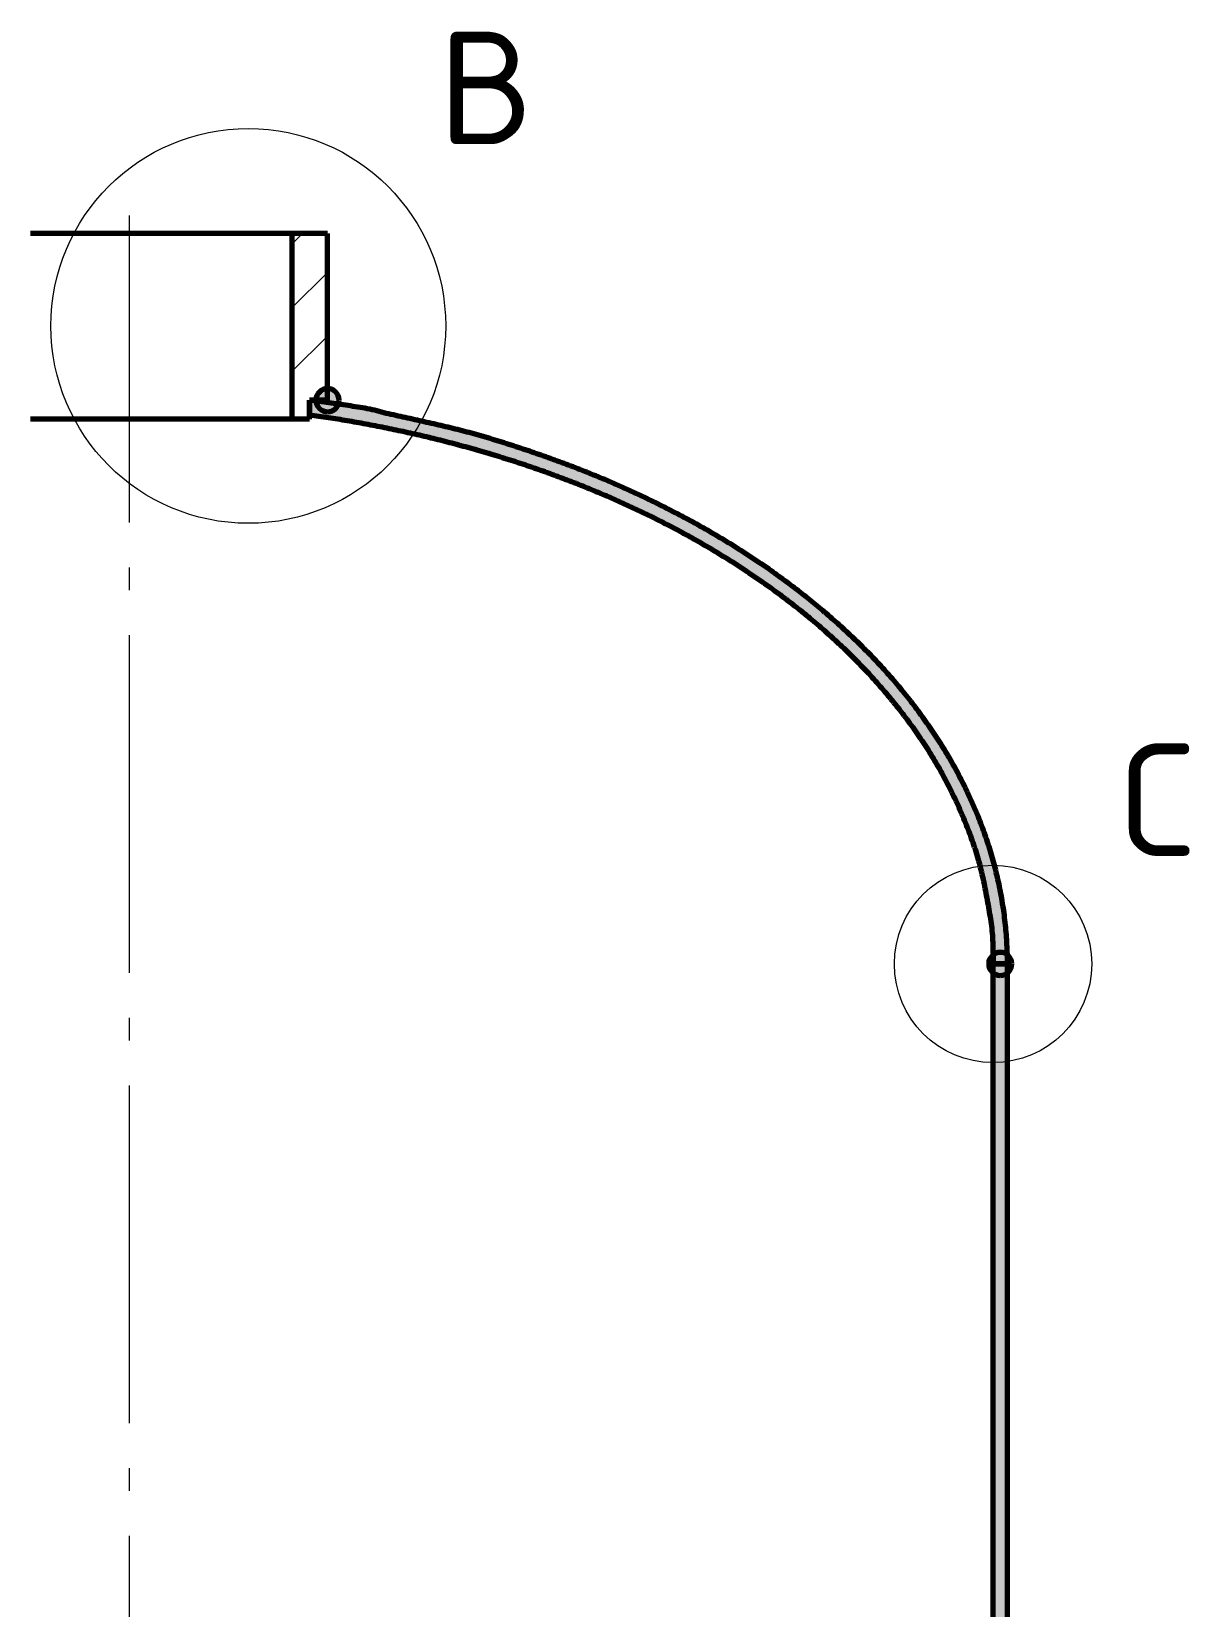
# Model space of a CAD drawing. Header units: millimetres. Extents: x 0 to 594, y 0 to 420.
# Drawn here: x 237.2 to 288.6, y 290 to 360 of the extents above; entities that cross this region are included whole.
import ezdxf
from ezdxf.enums import TextEntityAlignment as Align

# ---------------------------------------------------------------- set-up
doc = ezdxf.new("R2010")
doc.units = ezdxf.units.MM
doc.linetypes.add('IRAM-F-TRAZO-PUNTO', pattern=[20, 15, -2, 1, -2])
for name, color, linetype, lineweight in [('01-VISIBLE', 7, 'CONTINUOUS', 70), ('03-EJE', 1, 'IRAM-F-TRAZO-PUNTO', 18), ('05-RAYADO', 8, 'CONTINUOUS', 18), ('06-TEXTO', 7, 'CONTINUOUS', 25), ('08-FINA', 5, 'CONTINUOUS', 18)]:
    doc.layers.add(name, color=color, linetype=linetype, lineweight=lineweight)
doc.styles.add('ISO3098', font='isocpeur.ttf')

msp = doc.modelspace()

# ---------------------------------------------------------------- hatches: boundary and pattern name
at = {"layer": '05-RAYADO'}
h = msp.add_hatch(dxfattribs=at)
h.set_pattern_fill('ANSI31', scale=0.62992)
h.paths.add_polyline_path([(250.3, 343.618), (249.502, 343.618), (249.502, 342.774), (248.72, 342.774), (248.72, 351.018), (250.3, 351.018)])
h = msp.add_hatch(color=7, dxfattribs=at)
h.dxf.hatch_style = 1
h.paths.add_polyline_path([(249.5, 343.618), (249.607, 343.603), (249.714, 343.589), (249.821, 343.574), (249.928, 343.559), (250.036, 343.544), (250.143, 343.529), (250.25, 343.514), (250.357, 343.499), (250.464, 343.484), (250.571, 343.469), (250.678, 343.454), (250.785, 343.439), (250.892, 343.423), (250.999, 343.408), (251.106, 343.392), (251.213, 343.377), (251.32, 343.361), (251.427, 343.345), (251.534, 343.329), (251.641, 343.312), (251.747, 343.295), (251.854, 343.278), (251.961, 343.26), (252.067, 343.241), (252.173, 343.221), (252.279, 343.198), (252.384, 343.173), (252.488, 343.144), (252.592, 343.115), (252.697, 343.087), (252.802, 343.06), (252.907, 343.035), (253.012, 343.01), (253.118, 342.986), (253.223, 342.963), (253.329, 342.939), (253.434, 342.915), (253.54, 342.892), (253.645, 342.869), (253.751, 342.846), (253.856, 342.822), (253.962, 342.799), (254.068, 342.776), (254.173, 342.753), (254.279, 342.729), (254.384, 342.706), (254.49, 342.682), (254.595, 342.659), (254.701, 342.635), (254.806, 342.611), (254.912, 342.588), (255.017, 342.564), (255.123, 342.539), (255.228, 342.515), (255.333, 342.491), (255.439, 342.466), (255.544, 342.441), (255.649, 342.416), (255.754, 342.391), (255.859, 342.365), (255.964, 342.339), (256.069, 342.313), (256.174, 342.286), (256.279, 342.26), (256.383, 342.232), (256.488, 342.205), (256.592, 342.177), (256.697, 342.149), (256.801, 342.12), (256.905, 342.092), (257.009, 342.062), (257.113, 342.033), (257.217, 342.003), (257.321, 341.973), (257.425, 341.942), (257.528, 341.912), (257.632, 341.88), (257.735, 341.849), (257.839, 341.817), (257.942, 341.785), (258.045, 341.753), (258.148, 341.72), (258.251, 341.687), (258.354, 341.654), (258.457, 341.621), (258.56, 341.588), (258.663, 341.554), (258.765, 341.52), (258.868, 341.486), (258.97, 341.451), (259.073, 341.417), (259.175, 341.382), (259.278, 341.348), (259.38, 341.313), (259.482, 341.278), (259.584, 341.242), (259.687, 341.207), (259.789, 341.171), (259.891, 341.136), (259.993, 341.1), (260.095, 341.063), (260.196, 341.027), (260.298, 340.991), (260.4, 340.954), (260.501, 340.917), (260.603, 340.88), (260.704, 340.843), (260.806, 340.805), (260.907, 340.767), (261.008, 340.729), (261.11, 340.691), (261.211, 340.653), (261.312, 340.614), (261.413, 340.575), (261.513, 340.536), (261.614, 340.497), (261.715, 340.457), (261.815, 340.417), (261.916, 340.377), (262.016, 340.337), (262.116, 340.296), (262.216, 340.256), (262.316, 340.214), (262.416, 340.173), (262.516, 340.131), (262.616, 340.09), (262.715, 340.047), (262.815, 340.005), (262.914, 339.962), (263.013, 339.919), (263.112, 339.876), (263.211, 339.833), (263.31, 339.789), (263.409, 339.745), (263.508, 339.701), (263.606, 339.657), (263.705, 339.612), (263.803, 339.567), (263.901, 339.522), (263.999, 339.477), (264.097, 339.431), (264.195, 339.385), (264.293, 339.339), (264.391, 339.292), (264.488, 339.246), (264.586, 339.199), (264.683, 339.152), (264.78, 339.104), (264.877, 339.057), (264.974, 339.009), (265.071, 338.961), (265.168, 338.913), (265.265, 338.864), (265.361, 338.815), (265.457, 338.766), (265.554, 338.717), (265.65, 338.667), (265.746, 338.618), (265.841, 338.568), (265.937, 338.517), (266.033, 338.467), (266.128, 338.416), (266.224, 338.365), (266.319, 338.314), (266.414, 338.262), (266.509, 338.21), (266.603, 338.158), (266.698, 338.106), (266.792, 338.053), (266.887, 338), (266.981, 337.947), (267.075, 337.894), (267.169, 337.84), (267.263, 337.786), (267.356, 337.732), (267.45, 337.678), (267.543, 337.623), (267.636, 337.568), (267.729, 337.513), (267.822, 337.457), (267.914, 337.402), (268.007, 337.346), (268.099, 337.289), (268.191, 337.233), (268.283, 337.176), (268.375, 337.119), (268.467, 337.062), (268.558, 337.004), (268.65, 336.946), (268.741, 336.888), (268.832, 336.829), (268.922, 336.771), (269.013, 336.712), (269.104, 336.653), (269.194, 336.593), (269.284, 336.533), (269.374, 336.473), (269.463, 336.413), (269.553, 336.352), (269.642, 336.291), (269.732, 336.23), (269.82, 336.169), (269.909, 336.107), (269.998, 336.045), (270.086, 335.983), (270.174, 335.92), (270.262, 335.857), (270.35, 335.794), (270.438, 335.731), (270.525, 335.667), (270.612, 335.603), (270.699, 335.539), (270.786, 335.475), (270.873, 335.41), (270.959, 335.345), (271.045, 335.279), (271.131, 335.214), (271.217, 335.148), (271.302, 335.082), (271.388, 335.015), (271.473, 334.948), (271.557, 334.881), (271.642, 334.814), (271.726, 334.746), (271.811, 334.678), (271.894, 334.61), (271.978, 334.542), (272.062, 334.473), (272.145, 334.404), (272.228, 334.335), (272.31, 334.265), (272.393, 334.195), (272.475, 334.125), (272.557, 334.054), (272.639, 333.983), (272.72, 333.912), (272.801, 333.841), (272.882, 333.769), (272.963, 333.697), (273.043, 333.625), (273.124, 333.552), (273.203, 333.48), (273.283, 333.406), (273.362, 333.333), (273.441, 333.259), (273.52, 333.185), (273.599, 333.111), (273.677, 333.036), (273.755, 332.961), (273.833, 332.886), (273.91, 332.811), (273.987, 332.735), (274.064, 332.659), (274.14, 332.582), (274.216, 332.505), (274.292, 332.428), (274.368, 332.351), (274.443, 332.274), (274.518, 332.196), (274.593, 332.117), (274.667, 332.039), (274.741, 331.96), (274.815, 331.881), (274.888, 331.802), (274.961, 331.722), (275.034, 331.642), (275.106, 331.562), (275.178, 331.481), (275.25, 331.4), (275.322, 331.319), (275.393, 331.237), (275.463, 331.156), (275.534, 331.073), (275.604, 330.991), (275.673, 330.908), (275.743, 330.825), (275.812, 330.742), (275.88, 330.658), (275.948, 330.575), (276.016, 330.49), (276.084, 330.406), (276.151, 330.321), (276.217, 330.236), (276.284, 330.151), (276.35, 330.065), (276.415, 329.979), (276.48, 329.893), (276.545, 329.806), (276.609, 329.719), (276.673, 329.632), (276.737, 329.545), (276.8, 329.457), (276.863, 329.369), (276.925, 329.28), (276.987, 329.192), (277.049, 329.103), (277.11, 329.014), (277.17, 328.924), (277.231, 328.834), (277.29, 328.744), (277.35, 328.654), (277.409, 328.563), (277.467, 328.472), (277.525, 328.381), (277.583, 328.289), (277.64, 328.198), (277.696, 328.106), (277.752, 328.013), (277.808, 327.921), (277.863, 327.828), (277.918, 327.734), (277.973, 327.641), (278.026, 327.547), (278.08, 327.453), (278.133, 327.359), (278.185, 327.264), (278.237, 327.169), (278.288, 327.074), (278.339, 326.979), (278.389, 326.883), (278.439, 326.787), (278.489, 326.691), (278.537, 326.594), (278.586, 326.498), (278.633, 326.401), (278.681, 326.303), (278.727, 326.206), (278.774, 326.108), (278.819, 326.01), (278.864, 325.912), (278.909, 325.813), (278.953, 325.715), (278.997, 325.616), (279.04, 325.517), (279.082, 325.417), (279.124, 325.317), (279.165, 325.217), (279.206, 325.117), (279.246, 325.017), (279.285, 324.916), (279.324, 324.815), (279.363, 324.714), (279.401, 324.613), (279.438, 324.511), (279.474, 324.41), (279.51, 324.308), (279.546, 324.206), (279.581, 324.103), (279.615, 324.001), (279.649, 323.898), (279.682, 323.795), (279.714, 323.692), (279.746, 323.589), (279.777, 323.485), (279.807, 323.381), (279.837, 323.277), (279.867, 323.173), (279.895, 323.069), (279.923, 322.965), (279.951, 322.86), (279.977, 322.755), (280.004, 322.65), (280.029, 322.545), (280.054, 322.44), (280.078, 322.335), (280.101, 322.229), (280.124, 322.123), (280.146, 322.018), (280.168, 321.912), (280.189, 321.806), (280.209, 321.699), (280.229, 321.593), (280.248, 321.487), (280.266, 321.38), (280.283, 321.273), (280.3, 321.167), (280.317, 321.06), (280.332, 320.953), (280.347, 320.846), (280.361, 320.738), (280.375, 320.631), (280.388, 320.524), (280.4, 320.416), (280.411, 320.309), (280.422, 320.201), (280.432, 320.094), (280.441, 319.986), (280.45, 319.878), (280.458, 319.77), (280.465, 319.662), (280.472, 319.555), (280.478, 319.447), (280.483, 319.339), (280.488, 319.231), (280.491, 319.122), (280.494, 319.014), (280.497, 318.906), (280.499, 318.798), (280.5, 318.69), (280.5, 318.582), (279.86, 318.582), (279.86, 318.688), (279.859, 318.793), (279.859, 318.899), (279.858, 319.004), (279.856, 319.11), (279.855, 319.216), (279.852, 319.321), (279.849, 319.427), (279.845, 319.532), (279.841, 319.638), (279.835, 319.743), (279.828, 319.849), (279.82, 319.954), (279.811, 320.059), (279.799, 320.164), (279.787, 320.269), (279.772, 320.374), (279.757, 320.478), (279.74, 320.583), (279.724, 320.687), (279.706, 320.791), (279.689, 320.895), (279.672, 321), (279.654, 321.104), (279.636, 321.208), (279.617, 321.312), (279.599, 321.416), (279.58, 321.52), (279.56, 321.624), (279.541, 321.727), (279.521, 321.831), (279.5, 321.935), (279.479, 322.038), (279.458, 322.142), (279.436, 322.245), (279.413, 322.348), (279.39, 322.451), (279.367, 322.554), (279.342, 322.657), (279.317, 322.76), (279.292, 322.862), (279.265, 322.964), (279.238, 323.066), (279.21, 323.168), (279.181, 323.27), (279.152, 323.371), (279.121, 323.473), (279.09, 323.573), (279.058, 323.674), (279.026, 323.775), (278.992, 323.875), (278.958, 323.975), (278.924, 324.075), (278.888, 324.174), (278.852, 324.273), (278.815, 324.372), (278.778, 324.471), (278.74, 324.57), (278.702, 324.668), (278.663, 324.766), (278.623, 324.864), (278.583, 324.962), (278.543, 325.06), (278.501, 325.157), (278.46, 325.254), (278.418, 325.351), (278.375, 325.448), (278.333, 325.544), (278.289, 325.641), (278.245, 325.737), (278.201, 325.832), (278.156, 325.928), (278.11, 326.023), (278.064, 326.119), (278.018, 326.213), (277.971, 326.308), (277.924, 326.402), (277.876, 326.497), (277.828, 326.591), (277.779, 326.684), (277.729, 326.778), (277.679, 326.871), (277.629, 326.964), (277.578, 327.056), (277.527, 327.148), (277.475, 327.24), (277.422, 327.332), (277.369, 327.423), (277.316, 327.515), (277.262, 327.605), (277.208, 327.696), (277.153, 327.786), (277.098, 327.876), (277.042, 327.966), (276.986, 328.055), (276.929, 328.145), (276.872, 328.233), (276.814, 328.322), (276.756, 328.41), (276.698, 328.498), (276.639, 328.586), (276.58, 328.673), (276.52, 328.761), (276.46, 328.847), (276.399, 328.934), (276.338, 329.02), (276.277, 329.106), (276.215, 329.192), (276.153, 329.277), (276.091, 329.363), (276.028, 329.447), (275.965, 329.532), (275.901, 329.616), (275.837, 329.7), (275.772, 329.784), (275.708, 329.867), (275.643, 329.951), (275.577, 330.033), (275.511, 330.116), (275.445, 330.198), (275.378, 330.28), (275.311, 330.362), (275.244, 330.443), (275.176, 330.524), (275.108, 330.605), (275.04, 330.686), (274.971, 330.766), (274.902, 330.846), (274.833, 330.925), (274.763, 331.005), (274.693, 331.084), (274.622, 331.162), (274.551, 331.241), (274.48, 331.319), (274.409, 331.397), (274.337, 331.474), (274.265, 331.552), (274.193, 331.629), (274.12, 331.705), (274.047, 331.782), (273.974, 331.858), (273.9, 331.933), (273.826, 332.009), (273.752, 332.084), (273.678, 332.159), (273.603, 332.234), (273.528, 332.308), (273.453, 332.382), (273.377, 332.456), (273.301, 332.529), (273.225, 332.602), (273.148, 332.675), (273.072, 332.748), (272.995, 332.82), (272.917, 332.892), (272.84, 332.964), (272.762, 333.035), (272.684, 333.106), (272.605, 333.177), (272.527, 333.248), (272.448, 333.318), (272.369, 333.388), (272.289, 333.458), (272.21, 333.527), (272.13, 333.596), (272.05, 333.665), (271.969, 333.734), (271.889, 333.802), (271.808, 333.87), (271.727, 333.937), (271.646, 334.005), (271.564, 334.072), (271.482, 334.139), (271.4, 334.205), (271.318, 334.272), (271.236, 334.338), (271.153, 334.404), (271.07, 334.469), (270.987, 334.534), (270.904, 334.599), (270.82, 334.664), (270.736, 334.728), (270.652, 334.792), (270.568, 334.856), (270.484, 334.919), (270.399, 334.983), (270.314, 335.046), (270.229, 335.108), (270.144, 335.171), (270.059, 335.233), (269.973, 335.295), (269.887, 335.356), (269.801, 335.418), (269.715, 335.479), (269.629, 335.539), (269.542, 335.6), (269.455, 335.66), (269.368, 335.72), (269.281, 335.78), (269.194, 335.839), (269.106, 335.898), (269.019, 335.957), (268.931, 336.016), (268.843, 336.074), (268.754, 336.132), (268.666, 336.19), (268.577, 336.248), (268.489, 336.305), (268.4, 336.362), (268.311, 336.419), (268.222, 336.475), (268.132, 336.532), (268.043, 336.588), (267.953, 336.643), (267.863, 336.699), (267.773, 336.754), (267.683, 336.809), (267.592, 336.864), (267.502, 336.918), (267.411, 336.972), (267.32, 337.026), (267.229, 337.08), (267.138, 337.133), (267.047, 337.187), (266.955, 337.239), (266.864, 337.292), (266.772, 337.344), (266.68, 337.397), (266.588, 337.448), (266.496, 337.5), (266.404, 337.551), (266.311, 337.603), (266.219, 337.654), (266.126, 337.704), (266.033, 337.755), (265.94, 337.805), (265.847, 337.855), (265.754, 337.904), (265.661, 337.954), (265.567, 338.003), (265.473, 338.052), (265.38, 338.1), (265.286, 338.149), (265.192, 338.197), (265.098, 338.245), (265.003, 338.292), (264.909, 338.34), (264.814, 338.387), (264.72, 338.434), (264.625, 338.481), (264.53, 338.527), (264.435, 338.573), (264.34, 338.619), (264.245, 338.665), (264.15, 338.71), (264.054, 338.756), (263.959, 338.801), (263.863, 338.845), (263.767, 338.89), (263.671, 338.934), (263.575, 338.978), (263.479, 339.022), (263.383, 339.066), (263.287, 339.109), (263.19, 339.152), (263.094, 339.195), (262.997, 339.238), (262.9, 339.28), (262.803, 339.322), (262.706, 339.364), (262.609, 339.406), (262.512, 339.448), (262.415, 339.489), (262.318, 339.53), (262.22, 339.571), (262.123, 339.611), (262.025, 339.652), (261.927, 339.692), (261.83, 339.732), (261.732, 339.771), (261.634, 339.811), (261.536, 339.85), (261.437, 339.889), (261.339, 339.927), (261.241, 339.966), (261.142, 340.004), (261.044, 340.042), (260.945, 340.08), (260.846, 340.118), (260.748, 340.155), (260.649, 340.192), (260.55, 340.229), (260.451, 340.266), (260.352, 340.302), (260.252, 340.339), (260.153, 340.375), (260.054, 340.411), (259.954, 340.446), (259.855, 340.482), (259.755, 340.517), (259.656, 340.552), (259.556, 340.586), (259.456, 340.621), (259.356, 340.655), (259.256, 340.689), (259.156, 340.723), (259.056, 340.757), (258.956, 340.79), (258.855, 340.823), (258.755, 340.856), (258.655, 340.889), (258.554, 340.922), (258.454, 340.954), (258.353, 340.986), (258.252, 341.018), (258.151, 341.05), (258.051, 341.081), (257.95, 341.112), (257.849, 341.144), (257.748, 341.174), (257.647, 341.205), (257.545, 341.235), (257.444, 341.266), (257.343, 341.296), (257.242, 341.325), (257.14, 341.355), (257.039, 341.384), (256.937, 341.413), (256.836, 341.442), (256.734, 341.471), (256.632, 341.499), (256.53, 341.528), (256.429, 341.556), (256.327, 341.584), (256.225, 341.611), (256.123, 341.639), (256.021, 341.666), (255.919, 341.693), (255.816, 341.72), (255.714, 341.747), (255.612, 341.773), (255.51, 341.799), (255.407, 341.825), (255.305, 341.851), (255.202, 341.877), (255.1, 341.902), (254.997, 341.927), (254.895, 341.952), (254.792, 341.977), (254.689, 342.001), (254.586, 342.026), (254.484, 342.05), (254.381, 342.074), (254.278, 342.098), (254.175, 342.121), (254.072, 342.145), (253.969, 342.168), (253.866, 342.191), (253.762, 342.213), (253.659, 342.236), (253.556, 342.258), (253.453, 342.28), (253.349, 342.302), (253.246, 342.324), (253.143, 342.346), (253.039, 342.367), (252.936, 342.388), (252.832, 342.409), (252.729, 342.43), (252.625, 342.45), (252.521, 342.47), (252.418, 342.491), (252.314, 342.51), (252.21, 342.53), (252.106, 342.55), (252.002, 342.569), (251.899, 342.588), (251.795, 342.607), (251.691, 342.626), (251.587, 342.644), (251.483, 342.663), (251.379, 342.681), (251.274, 342.699), (251.17, 342.716), (251.066, 342.734), (250.962, 342.751), (250.858, 342.769), (250.753, 342.785), (250.649, 342.802), (250.545, 342.819), (250.441, 342.835), (250.336, 342.851), (250.232, 342.867), (250.127, 342.883), (250.023, 342.899), (249.918, 342.914), (249.814, 342.929), (249.709, 342.944), (249.605, 342.959), (249.5, 342.974)])
h = msp.add_hatch(color=7, dxfattribs=at)
h.dxf.hatch_style = 1
h.paths.add_polyline_path([(250.812, 343.618), (250.81, 343.578), (250.806, 343.538), (250.798, 343.498), (250.787, 343.46), (250.773, 343.422), (250.756, 343.386), (250.737, 343.351), (250.714, 343.317), (250.689, 343.286), (250.662, 343.256), (250.633, 343.229), (250.601, 343.204), (250.568, 343.181), (250.532, 343.162), (250.496, 343.145), (250.458, 343.131), (250.42, 343.12), (250.38, 343.112), (250.34, 343.108), (250.3, 343.106), (250.26, 343.108), (250.22, 343.112), (250.18, 343.12), (250.142, 343.131), (250.104, 343.145), (250.068, 343.162), (250.032, 343.181), (249.999, 343.204), (249.967, 343.229), (249.938, 343.256), (249.911, 343.286), (249.886, 343.317), (249.863, 343.351), (249.844, 343.386), (249.827, 343.422), (249.813, 343.46), (249.802, 343.498), (249.794, 343.538), (249.79, 343.578), (249.788, 343.618), (249.79, 343.658), (249.794, 343.698), (249.802, 343.738), (249.813, 343.776), (249.827, 343.814), (249.844, 343.85), (249.863, 343.886), (249.886, 343.919), (249.911, 343.951), (249.938, 343.98), (249.967, 344.007), (249.999, 344.032), (250.032, 344.055), (250.068, 344.074), (250.104, 344.091), (250.142, 344.105), (250.18, 344.116), (250.22, 344.124), (250.26, 344.128), (250.3, 344.13), (250.34, 344.128), (250.38, 344.124), (250.42, 344.116), (250.458, 344.105), (250.496, 344.091), (250.532, 344.074), (250.568, 344.055), (250.601, 344.032), (250.633, 344.007), (250.662, 343.98), (250.689, 343.951), (250.714, 343.919), (250.737, 343.886), (250.756, 343.85), (250.773, 343.814), (250.787, 343.776), (250.798, 343.738), (250.806, 343.698), (250.81, 343.658)])
h = msp.add_hatch(color=7, dxfattribs=at)
h.dxf.hatch_style = 1
h.paths.add_polyline_path([(280.692, 318.582), (280.69, 318.542), (280.686, 318.502), (280.678, 318.462), (280.667, 318.424), (280.653, 318.386), (280.636, 318.35), (280.617, 318.314), (280.594, 318.281), (280.569, 318.249), (280.542, 318.22), (280.513, 318.193), (280.481, 318.168), (280.448, 318.145), (280.412, 318.126), (280.376, 318.109), (280.338, 318.095), (280.3, 318.084), (280.26, 318.076), (280.22, 318.072), (280.18, 318.07), (280.14, 318.072), (280.1, 318.076), (280.06, 318.084), (280.022, 318.095), (279.984, 318.109), (279.948, 318.126), (279.912, 318.145), (279.879, 318.168), (279.847, 318.193), (279.818, 318.22), (279.791, 318.249), (279.766, 318.281), (279.743, 318.314), (279.724, 318.35), (279.707, 318.386), (279.693, 318.424), (279.682, 318.462), (279.674, 318.502), (279.67, 318.542), (279.668, 318.582), (279.67, 318.622), (279.674, 318.662), (279.682, 318.702), (279.693, 318.74), (279.707, 318.778), (279.724, 318.814), (279.743, 318.849), (279.766, 318.883), (279.791, 318.914), (279.818, 318.944), (279.847, 318.971), (279.879, 318.996), (279.912, 319.019), (279.948, 319.038), (279.984, 319.055), (280.022, 319.069), (280.06, 319.08), (280.1, 319.088), (280.14, 319.092), (280.18, 319.094), (280.22, 319.092), (280.26, 319.088), (280.3, 319.08), (280.338, 319.069), (280.376, 319.055), (280.412, 319.038), (280.448, 319.019), (280.481, 318.996), (280.513, 318.971), (280.542, 318.944), (280.569, 318.914), (280.594, 318.883), (280.617, 318.849), (280.636, 318.814), (280.653, 318.778), (280.667, 318.74), (280.678, 318.702), (280.686, 318.662), (280.69, 318.622)])
h = msp.add_hatch(color=7, dxfattribs=at)
h.dxf.hatch_style = 1
h.paths.add_polyline_path([(279.86, 318.582), (280.5, 318.582), (280.5, 164.562), (279.86, 164.562)])

# ---------------------------------------------------------------- linework, layer by layer
at = {"layer": '01-VISIBLE'}
for p, q in [((250.3, 351.018), (248.72, 351.018)), ((248.72, 351.018), (248.72, 342.774)), ((250.3, 343.618), (250.3, 351.018)), ((249.5, 343.618), (249.5, 342.974)), ((249.502, 342.774), (249.502, 343.618)), ((250.3, 343.618), (249.502, 343.618)), ((249.502, 342.774), (248.72, 342.774)), ((280.5, 318.582), (279.86, 318.582)), ((279.86, 164.562), (279.86, 318.582)), ((279.86, 318.582), (280.5, 318.582)), ((280.5, 164.562), (280.5, 318.582))]:
    msp.add_line(p, q, dxfattribs=at)
for points in [[(248.72, 351.018), (248.66, 351.018), (248.6, 351.018), (248.54, 351.018), (248.479, 351.018), (248.419, 351.018), (248.359, 351.018), (248.299, 351.018), (248.239, 351.018), (248.178, 351.018), (248.118, 351.018), (248.058, 351.018), (247.998, 351.018), (247.938, 351.018), (247.878, 351.018), (247.817, 351.018), (247.757, 351.018), (247.697, 351.018), (247.637, 351.018), (247.577, 351.018), (247.517, 351.018), (247.457, 351.018), (247.396, 351.018), (247.336, 351.018), (247.276, 351.018), (247.216, 351.018), (247.156, 351.018), (247.095, 351.018), (247.035, 351.018), (246.975, 351.018), (246.915, 351.018), (246.855, 351.018), (246.795, 351.018), (246.734, 351.018), (246.674, 351.018), (246.614, 351.018), (246.554, 351.018), (246.494, 351.018), (246.434, 351.018), (246.374, 351.018), (246.313, 351.018), (246.253, 351.018), (246.193, 351.018), (246.133, 351.018), (246.073, 351.018), (246.012, 351.018), (245.952, 351.018), (245.892, 351.018), (245.832, 351.018), (245.772, 351.018), (245.712, 351.018), (245.651, 351.018), (245.591, 351.018), (245.531, 351.018), (245.471, 351.018), (245.411, 351.018), (245.351, 351.018), (245.291, 351.018), (245.23, 351.018), (245.17, 351.018), (245.11, 351.018), (245.05, 351.018), (244.99, 351.018), (244.929, 351.018), (244.869, 351.018), (244.809, 351.018), (244.749, 351.018), (244.689, 351.018), (244.629, 351.018), (244.569, 351.018), (244.508, 351.018), (244.448, 351.018), (244.388, 351.018), (244.328, 351.018), (244.268, 351.018), (244.208, 351.018), (244.147, 351.018), (244.087, 351.018), (244.027, 351.018), (243.967, 351.018), (243.907, 351.018), (243.846, 351.018), (243.786, 351.018), (243.726, 351.018), (243.666, 351.018), (243.606, 351.018), (243.546, 351.018), (243.486, 351.018), (243.425, 351.018), (243.365, 351.018), (243.305, 351.018), (243.245, 351.018), (243.185, 351.018), (243.125, 351.018), (243.064, 351.018), (243.004, 351.018), (242.944, 351.018), (242.884, 351.018), (242.824, 351.018), (242.763, 351.018), (242.703, 351.018), (242.643, 351.018), (242.583, 351.018), (242.523, 351.018), (242.463, 351.018), (242.403, 351.018), (242.342, 351.018), (242.282, 351.018), (242.222, 351.018), (242.162, 351.018), (242.102, 351.018), (242.042, 351.018), (241.981, 351.018), (241.921, 351.018), (241.861, 351.018), (241.801, 351.018), (241.741, 351.018), (241.68, 351.018), (241.62, 351.018), (241.56, 351.018), (241.5, 351.018), (241.44, 351.018), (241.38, 351.018), (241.32, 351.018), (241.259, 351.018), (241.199, 351.018), (241.139, 351.018), (241.079, 351.018), (241.019, 351.018), (240.958, 351.018), (240.898, 351.018), (240.838, 351.018), (240.778, 351.018), (240.718, 351.018), (240.658, 351.018), (240.597, 351.018), (240.537, 351.018), (240.477, 351.018), (240.417, 351.018), (240.357, 351.018), (240.297, 351.018), (240.237, 351.018), (240.176, 351.018), (240.116, 351.018), (240.056, 351.018), (239.996, 351.018), (239.936, 351.018), (239.875, 351.018), (239.815, 351.018), (239.755, 351.018), (239.695, 351.018), (239.635, 351.018), (239.575, 351.018), (239.514, 351.018), (239.454, 351.018), (239.394, 351.018), (239.334, 351.018), (239.274, 351.018), (239.214, 351.018), (239.154, 351.018), (239.093, 351.018), (239.033, 351.018), (238.973, 351.018), (238.913, 351.018), (238.853, 351.018), (238.792, 351.018), (238.732, 351.018), (238.672, 351.018), (238.612, 351.018), (238.552, 351.018), (238.492, 351.018), (238.431, 351.018), (238.371, 351.018), (238.311, 351.018), (238.251, 351.018), (238.191, 351.018), (238.131, 351.018), (238.071, 351.018), (238.01, 351.018), (237.95, 351.018), (237.89, 351.018), (237.83, 351.018), (237.77, 351.018), (237.709, 351.018), (237.649, 351.018), (237.589, 351.018), (237.529, 351.018), (237.469, 351.018), (237.409, 351.018), (237.349, 351.018), (237.288, 351.018), (237.228, 351.018), (237.168, 351.018), (237.108, 351.018)], [(280.5, 318.582), (280.5, 318.69), (280.499, 318.798), (280.497, 318.906), (280.494, 319.014), (280.491, 319.122), (280.488, 319.231), (280.483, 319.339), (280.478, 319.447), (280.472, 319.555), (280.465, 319.662), (280.458, 319.77), (280.45, 319.878), (280.441, 319.986), (280.432, 320.094), (280.422, 320.201), (280.411, 320.309), (280.4, 320.416), (280.388, 320.524), (280.375, 320.631), (280.361, 320.738), (280.347, 320.846), (280.332, 320.953), (280.317, 321.06), (280.3, 321.167), (280.283, 321.273), (280.266, 321.38), (280.248, 321.487), (280.229, 321.593), (280.209, 321.699), (280.189, 321.806), (280.168, 321.912), (280.146, 322.018), (280.124, 322.123), (280.101, 322.229), (280.078, 322.335), (280.054, 322.44), (280.029, 322.545), (280.004, 322.65), (279.977, 322.755), (279.951, 322.86), (279.923, 322.965), (279.895, 323.069), (279.867, 323.173), (279.837, 323.277), (279.807, 323.381), (279.777, 323.485), (279.746, 323.589), (279.714, 323.692), (279.682, 323.795), (279.649, 323.898), (279.615, 324.001), (279.581, 324.103), (279.546, 324.206), (279.51, 324.308), (279.474, 324.41), (279.438, 324.511), (279.401, 324.613), (279.363, 324.714), (279.324, 324.815), (279.285, 324.916), (279.246, 325.017), (279.206, 325.117), (279.165, 325.217), (279.124, 325.317), (279.082, 325.417), (279.04, 325.517), (278.997, 325.616), (278.953, 325.715), (278.909, 325.813), (278.864, 325.912), (278.819, 326.01), (278.774, 326.108), (278.727, 326.206), (278.681, 326.303), (278.633, 326.401), (278.586, 326.498), (278.537, 326.594), (278.489, 326.691), (278.439, 326.787), (278.389, 326.883), (278.339, 326.979), (278.288, 327.074), (278.237, 327.169), (278.185, 327.264), (278.133, 327.359), (278.08, 327.453), (278.026, 327.547), (277.973, 327.641), (277.918, 327.734), (277.863, 327.828), (277.808, 327.921), (277.752, 328.013), (277.696, 328.106), (277.64, 328.198), (277.583, 328.289), (277.525, 328.381), (277.467, 328.472), (277.409, 328.563), (277.35, 328.654), (277.29, 328.744), (277.231, 328.834), (277.17, 328.924), (277.11, 329.014), (277.049, 329.103), (276.987, 329.192), (276.925, 329.28), (276.863, 329.369), (276.8, 329.457), (276.737, 329.545), (276.673, 329.632), (276.609, 329.719), (276.545, 329.806), (276.48, 329.893), (276.415, 329.979), (276.35, 330.065), (276.284, 330.151), (276.217, 330.236), (276.151, 330.321), (276.084, 330.406), (276.016, 330.49), (275.948, 330.575), (275.88, 330.658), (275.812, 330.742), (275.743, 330.825), (275.673, 330.908), (275.604, 330.991), (275.534, 331.073), (275.463, 331.156), (275.393, 331.237), (275.322, 331.319), (275.25, 331.4), (275.178, 331.481), (275.106, 331.562), (275.034, 331.642), (274.961, 331.722), (274.888, 331.802), (274.815, 331.881), (274.741, 331.96), (274.667, 332.039), (274.593, 332.117), (274.518, 332.196), (274.443, 332.274), (274.368, 332.351), (274.292, 332.428), (274.216, 332.505), (274.14, 332.582), (274.064, 332.659), (273.987, 332.735), (273.91, 332.811), (273.833, 332.886), (273.755, 332.961), (273.677, 333.036), (273.599, 333.111), (273.52, 333.185), (273.441, 333.259), (273.362, 333.333), (273.283, 333.406), (273.203, 333.48), (273.124, 333.552), (273.043, 333.625), (272.963, 333.697), (272.882, 333.769), (272.801, 333.841), (272.72, 333.912), (272.639, 333.983), (272.557, 334.054), (272.475, 334.125), (272.393, 334.195), (272.31, 334.265), (272.228, 334.335), (272.145, 334.404), (272.062, 334.473), (271.978, 334.542), (271.894, 334.61), (271.811, 334.678), (271.726, 334.746), (271.642, 334.814), (271.557, 334.881), (271.473, 334.948), (271.388, 335.015), (271.302, 335.082), (271.217, 335.148), (271.131, 335.214), (271.045, 335.279), (270.959, 335.345), (270.873, 335.41), (270.786, 335.475), (270.699, 335.539), (270.612, 335.603), (270.525, 335.667), (270.438, 335.731), (270.35, 335.794), (270.262, 335.857), (270.174, 335.92), (270.086, 335.983), (269.998, 336.045), (269.909, 336.107), (269.82, 336.169), (269.732, 336.23), (269.642, 336.291), (269.553, 336.352), (269.463, 336.413), (269.374, 336.473), (269.284, 336.533), (269.194, 336.593), (269.104, 336.653), (269.013, 336.712), (268.922, 336.771), (268.832, 336.829), (268.741, 336.888), (268.65, 336.946), (268.558, 337.004), (268.467, 337.062), (268.375, 337.119), (268.283, 337.176), (268.191, 337.233), (268.099, 337.289), (268.007, 337.346), (267.914, 337.402), (267.822, 337.457), (267.729, 337.513), (267.636, 337.568), (267.543, 337.623), (267.45, 337.678), (267.356, 337.732), (267.263, 337.786), (267.169, 337.84), (267.075, 337.894), (266.981, 337.947), (266.887, 338), (266.792, 338.053), (266.698, 338.106), (266.603, 338.158), (266.509, 338.21), (266.414, 338.262), (266.319, 338.314), (266.224, 338.365), (266.128, 338.416), (266.033, 338.467), (265.937, 338.517), (265.841, 338.568), (265.746, 338.618), (265.65, 338.667), (265.554, 338.717), (265.457, 338.766), (265.361, 338.815), (265.265, 338.864), (265.168, 338.913), (265.071, 338.961), (264.974, 339.009), (264.877, 339.057), (264.78, 339.104), (264.683, 339.152), (264.586, 339.199), (264.488, 339.246), (264.391, 339.292), (264.293, 339.339), (264.195, 339.385), (264.097, 339.431), (263.999, 339.477), (263.901, 339.522), (263.803, 339.567), (263.705, 339.612), (263.606, 339.657), (263.508, 339.701), (263.409, 339.745), (263.31, 339.789), (263.211, 339.833), (263.112, 339.876), (263.013, 339.919), (262.914, 339.962), (262.815, 340.005), (262.715, 340.047), (262.616, 340.09), (262.516, 340.131), (262.416, 340.173), (262.316, 340.214), (262.216, 340.256), (262.116, 340.296), (262.016, 340.337), (261.916, 340.377), (261.815, 340.417), (261.715, 340.457), (261.614, 340.497), (261.513, 340.536), (261.413, 340.575), (261.312, 340.614), (261.211, 340.653), (261.11, 340.691), (261.008, 340.729), (260.907, 340.767), (260.806, 340.805), (260.704, 340.843), (260.603, 340.88), (260.501, 340.917), (260.4, 340.954), (260.298, 340.991), (260.196, 341.027), (260.095, 341.063), (259.993, 341.1), (259.891, 341.136), (259.789, 341.171), (259.687, 341.207), (259.584, 341.242), (259.482, 341.278), (259.38, 341.313), (259.278, 341.348), (259.175, 341.382), (259.073, 341.417), (258.97, 341.451), (258.868, 341.486), (258.765, 341.52), (258.663, 341.554), (258.56, 341.588), (258.457, 341.621), (258.354, 341.654), (258.251, 341.687), (258.148, 341.72), (258.045, 341.753), (257.942, 341.785), (257.839, 341.817), (257.735, 341.849), (257.632, 341.88), (257.528, 341.912), (257.425, 341.942), (257.321, 341.973), (257.217, 342.003), (257.113, 342.033), (257.009, 342.062), (256.905, 342.092), (256.801, 342.12), (256.697, 342.149), (256.592, 342.177), (256.488, 342.205), (256.383, 342.232), (256.279, 342.26), (256.174, 342.286), (256.069, 342.313), (255.964, 342.339), (255.859, 342.365), (255.754, 342.391), (255.649, 342.416), (255.544, 342.441), (255.439, 342.466), (255.333, 342.491), (255.228, 342.515), (255.123, 342.539), (255.017, 342.564), (254.912, 342.588), (254.806, 342.611), (254.701, 342.635), (254.595, 342.659), (254.49, 342.682), (254.384, 342.706), (254.279, 342.729), (254.173, 342.753), (254.068, 342.776), (253.962, 342.799), (253.856, 342.822), (253.751, 342.846), (253.645, 342.869), (253.54, 342.892), (253.434, 342.915), (253.329, 342.939), (253.223, 342.963), (253.118, 342.986), (253.012, 343.01), (252.907, 343.035), (252.802, 343.06), (252.697, 343.087), (252.592, 343.115), (252.488, 343.144), (252.384, 343.173), (252.279, 343.198), (252.173, 343.221), (252.067, 343.241), (251.961, 343.26), (251.854, 343.278), (251.747, 343.295), (251.641, 343.312), (251.534, 343.329), (251.427, 343.345), (251.32, 343.361), (251.213, 343.377), (251.106, 343.392), (250.999, 343.408), (250.892, 343.423), (250.785, 343.439), (250.678, 343.454), (250.571, 343.469), (250.464, 343.484), (250.357, 343.499), (250.25, 343.514), (250.143, 343.529), (250.036, 343.544), (249.928, 343.559), (249.821, 343.574), (249.714, 343.589), (249.607, 343.603), (249.5, 343.618)], [(248.72, 342.774), (248.66, 342.774), (248.6, 342.774), (248.54, 342.774), (248.479, 342.774), (248.419, 342.774), (248.359, 342.774), (248.299, 342.774), (248.239, 342.774), (248.178, 342.774), (248.118, 342.774), (248.058, 342.774), (247.998, 342.774), (247.938, 342.774), (247.878, 342.774), (247.817, 342.774), (247.757, 342.774), (247.697, 342.774), (247.637, 342.774), (247.577, 342.774), (247.517, 342.774), (247.457, 342.774), (247.396, 342.774), (247.336, 342.774), (247.276, 342.774), (247.216, 342.774), (247.156, 342.774), (247.095, 342.774), (247.035, 342.774), (246.975, 342.774), (246.915, 342.774), (246.855, 342.774), (246.795, 342.774), (246.734, 342.774), (246.674, 342.774), (246.614, 342.774), (246.554, 342.774), (246.494, 342.774), (246.434, 342.774), (246.374, 342.774), (246.313, 342.774), (246.253, 342.774), (246.193, 342.774), (246.133, 342.774), (246.073, 342.774), (246.012, 342.774), (245.952, 342.774), (245.892, 342.774), (245.832, 342.774), (245.772, 342.774), (245.712, 342.774), (245.651, 342.774), (245.591, 342.774), (245.531, 342.774), (245.471, 342.774), (245.411, 342.774), (245.351, 342.774), (245.291, 342.774), (245.23, 342.774), (245.17, 342.774), (245.11, 342.774), (245.05, 342.774), (244.99, 342.774), (244.929, 342.774), (244.869, 342.774), (244.809, 342.774), (244.749, 342.774), (244.689, 342.774), (244.629, 342.774), (244.569, 342.774), (244.508, 342.774), (244.448, 342.774), (244.388, 342.774), (244.328, 342.774), (244.268, 342.774), (244.208, 342.774), (244.147, 342.774), (244.087, 342.774), (244.027, 342.774), (243.967, 342.774), (243.907, 342.774), (243.846, 342.774), (243.786, 342.774), (243.726, 342.774), (243.666, 342.774), (243.606, 342.774), (243.546, 342.774), (243.486, 342.774), (243.425, 342.774), (243.365, 342.774), (243.305, 342.774), (243.245, 342.774), (243.185, 342.774), (243.125, 342.774), (243.064, 342.774), (243.004, 342.774), (242.944, 342.774), (242.884, 342.774), (242.824, 342.774), (242.763, 342.774), (242.703, 342.774), (242.643, 342.774), (242.583, 342.774), (242.523, 342.774), (242.463, 342.774), (242.403, 342.774), (242.342, 342.774), (242.282, 342.774), (242.222, 342.774), (242.162, 342.774), (242.102, 342.774), (242.042, 342.774), (241.981, 342.774), (241.921, 342.774), (241.861, 342.774), (241.801, 342.774), (241.741, 342.774), (241.68, 342.774), (241.62, 342.774), (241.56, 342.774), (241.5, 342.774), (241.44, 342.774), (241.38, 342.774), (241.32, 342.774), (241.259, 342.774), (241.199, 342.774), (241.139, 342.774), (241.079, 342.774), (241.019, 342.774), (240.958, 342.774), (240.898, 342.774), (240.838, 342.774), (240.778, 342.774), (240.718, 342.774), (240.658, 342.774), (240.597, 342.774), (240.537, 342.774), (240.477, 342.774), (240.417, 342.774), (240.357, 342.774), (240.297, 342.774), (240.237, 342.774), (240.176, 342.774), (240.116, 342.774), (240.056, 342.774), (239.996, 342.774), (239.936, 342.774), (239.875, 342.774), (239.815, 342.774), (239.755, 342.774), (239.695, 342.774), (239.635, 342.774), (239.575, 342.774), (239.514, 342.774), (239.454, 342.774), (239.394, 342.774), (239.334, 342.774), (239.274, 342.774), (239.214, 342.774), (239.154, 342.774), (239.093, 342.774), (239.033, 342.774), (238.973, 342.774), (238.913, 342.774), (238.853, 342.774), (238.792, 342.774), (238.732, 342.774), (238.672, 342.774), (238.612, 342.774), (238.552, 342.774), (238.492, 342.774), (238.431, 342.774), (238.371, 342.774), (238.311, 342.774), (238.251, 342.774), (238.191, 342.774), (238.131, 342.774), (238.071, 342.774), (238.01, 342.774), (237.95, 342.774), (237.89, 342.774), (237.83, 342.774), (237.77, 342.774), (237.709, 342.774), (237.649, 342.774), (237.589, 342.774), (237.529, 342.774), (237.469, 342.774), (237.409, 342.774), (237.349, 342.774), (237.288, 342.774), (237.228, 342.774), (237.168, 342.774), (237.108, 342.774)], [(249.5, 342.974), (249.605, 342.959), (249.709, 342.944), (249.814, 342.929), (249.918, 342.914), (250.023, 342.899), (250.127, 342.883), (250.232, 342.867), (250.336, 342.851), (250.441, 342.835), (250.545, 342.819), (250.649, 342.802), (250.753, 342.785), (250.858, 342.769), (250.962, 342.751), (251.066, 342.734), (251.17, 342.716), (251.274, 342.699), (251.379, 342.681), (251.483, 342.663), (251.587, 342.644), (251.691, 342.626), (251.795, 342.607), (251.899, 342.588), (252.002, 342.569), (252.106, 342.55), (252.21, 342.53), (252.314, 342.51), (252.418, 342.491), (252.521, 342.47), (252.625, 342.45), (252.729, 342.43), (252.832, 342.409), (252.936, 342.388), (253.039, 342.367), (253.143, 342.346), (253.246, 342.324), (253.349, 342.302), (253.453, 342.28), (253.556, 342.258), (253.659, 342.236), (253.762, 342.213), (253.866, 342.191), (253.969, 342.168), (254.072, 342.145), (254.175, 342.121), (254.278, 342.098), (254.381, 342.074), (254.484, 342.05), (254.586, 342.026), (254.689, 342.001), (254.792, 341.977), (254.895, 341.952), (254.997, 341.927), (255.1, 341.902), (255.202, 341.877), (255.305, 341.851), (255.407, 341.825), (255.51, 341.799), (255.612, 341.773), (255.714, 341.747), (255.816, 341.72), (255.919, 341.693), (256.021, 341.666), (256.123, 341.639), (256.225, 341.611), (256.327, 341.584), (256.429, 341.556), (256.53, 341.528), (256.632, 341.499), (256.734, 341.471), (256.836, 341.442), (256.937, 341.413), (257.039, 341.384), (257.14, 341.355), (257.242, 341.325), (257.343, 341.296), (257.444, 341.266), (257.545, 341.235), (257.647, 341.205), (257.748, 341.174), (257.849, 341.144), (257.95, 341.112), (258.051, 341.081), (258.151, 341.05), (258.252, 341.018), (258.353, 340.986), (258.454, 340.954), (258.554, 340.922), (258.655, 340.889), (258.755, 340.856), (258.855, 340.823), (258.956, 340.79), (259.056, 340.757), (259.156, 340.723), (259.256, 340.689), (259.356, 340.655), (259.456, 340.621), (259.556, 340.586), (259.656, 340.552), (259.755, 340.517), (259.855, 340.482), (259.954, 340.446), (260.054, 340.411), (260.153, 340.375), (260.252, 340.339), (260.352, 340.302), (260.451, 340.266), (260.55, 340.229), (260.649, 340.192), (260.748, 340.155), (260.846, 340.118), (260.945, 340.08), (261.044, 340.042), (261.142, 340.004), (261.241, 339.966), (261.339, 339.927), (261.437, 339.889), (261.536, 339.85), (261.634, 339.811), (261.732, 339.771), (261.83, 339.732), (261.927, 339.692), (262.025, 339.652), (262.123, 339.611), (262.22, 339.571), (262.318, 339.53), (262.415, 339.489), (262.512, 339.448), (262.609, 339.406), (262.706, 339.364), (262.803, 339.322), (262.9, 339.28), (262.997, 339.238), (263.094, 339.195), (263.19, 339.152), (263.287, 339.109), (263.383, 339.066), (263.479, 339.022), (263.575, 338.978), (263.671, 338.934), (263.767, 338.89), (263.863, 338.845), (263.959, 338.801), (264.054, 338.756), (264.15, 338.71), (264.245, 338.665), (264.34, 338.619), (264.435, 338.573), (264.53, 338.527), (264.625, 338.481), (264.72, 338.434), (264.814, 338.387), (264.909, 338.34), (265.003, 338.292), (265.098, 338.245), (265.192, 338.197), (265.286, 338.149), (265.38, 338.1), (265.473, 338.052), (265.567, 338.003), (265.661, 337.954), (265.754, 337.904), (265.847, 337.855), (265.94, 337.805), (266.033, 337.755), (266.126, 337.704), (266.219, 337.654), (266.311, 337.603), (266.404, 337.551), (266.496, 337.5), (266.588, 337.448), (266.68, 337.397), (266.772, 337.344), (266.864, 337.292), (266.955, 337.239), (267.047, 337.187), (267.138, 337.133), (267.229, 337.08), (267.32, 337.026), (267.411, 336.972), (267.502, 336.918), (267.592, 336.864), (267.683, 336.809), (267.773, 336.754), (267.863, 336.699), (267.953, 336.643), (268.043, 336.588), (268.132, 336.532), (268.222, 336.475), (268.311, 336.419), (268.4, 336.362), (268.489, 336.305), (268.577, 336.248), (268.666, 336.19), (268.754, 336.132), (268.843, 336.074), (268.931, 336.016), (269.019, 335.957), (269.106, 335.898), (269.194, 335.839), (269.281, 335.78), (269.368, 335.72), (269.455, 335.66), (269.542, 335.6), (269.629, 335.539), (269.715, 335.479), (269.801, 335.418), (269.887, 335.356), (269.973, 335.295), (270.059, 335.233), (270.144, 335.171), (270.229, 335.108), (270.314, 335.046), (270.399, 334.983), (270.484, 334.919), (270.568, 334.856), (270.652, 334.792), (270.736, 334.728), (270.82, 334.664), (270.904, 334.599), (270.987, 334.534), (271.07, 334.469), (271.153, 334.404), (271.236, 334.338), (271.318, 334.272), (271.4, 334.205), (271.482, 334.139), (271.564, 334.072), (271.646, 334.005), (271.727, 333.937), (271.808, 333.87), (271.889, 333.802), (271.969, 333.734), (272.05, 333.665), (272.13, 333.596), (272.21, 333.527), (272.289, 333.458), (272.369, 333.388), (272.448, 333.318), (272.527, 333.248), (272.605, 333.177), (272.684, 333.106), (272.762, 333.035), (272.84, 332.964), (272.917, 332.892), (272.995, 332.82), (273.072, 332.748), (273.148, 332.675), (273.225, 332.602), (273.301, 332.529), (273.377, 332.456), (273.453, 332.382), (273.528, 332.308), (273.603, 332.234), (273.678, 332.159), (273.752, 332.084), (273.826, 332.009), (273.9, 331.933), (273.974, 331.858), (274.047, 331.782), (274.12, 331.705), (274.193, 331.629), (274.265, 331.552), (274.337, 331.474), (274.409, 331.397), (274.48, 331.319), (274.551, 331.241), (274.622, 331.162), (274.693, 331.084), (274.763, 331.005), (274.833, 330.925), (274.902, 330.846), (274.971, 330.766), (275.04, 330.686), (275.108, 330.605), (275.176, 330.524), (275.244, 330.443), (275.311, 330.362), (275.378, 330.28), (275.445, 330.198), (275.511, 330.116), (275.577, 330.033), (275.643, 329.951), (275.708, 329.867), (275.772, 329.784), (275.837, 329.7), (275.901, 329.616), (275.965, 329.532), (276.028, 329.447), (276.091, 329.363), (276.153, 329.277), (276.215, 329.192), (276.277, 329.106), (276.338, 329.02), (276.399, 328.934), (276.46, 328.847), (276.52, 328.761), (276.58, 328.673), (276.639, 328.586), (276.698, 328.498), (276.756, 328.41), (276.814, 328.322), (276.872, 328.233), (276.929, 328.145), (276.986, 328.055), (277.042, 327.966), (277.098, 327.876), (277.153, 327.786), (277.208, 327.696), (277.262, 327.605), (277.316, 327.515), (277.369, 327.423), (277.422, 327.332), (277.475, 327.24), (277.527, 327.148), (277.578, 327.056), (277.629, 326.964), (277.679, 326.871), (277.729, 326.778), (277.779, 326.684), (277.828, 326.591), (277.876, 326.497), (277.924, 326.402), (277.971, 326.308), (278.018, 326.213), (278.064, 326.119), (278.11, 326.023), (278.156, 325.928), (278.201, 325.832), (278.245, 325.737), (278.289, 325.641), (278.333, 325.544), (278.375, 325.448), (278.418, 325.351), (278.46, 325.254), (278.501, 325.157), (278.543, 325.06), (278.583, 324.962), (278.623, 324.864), (278.663, 324.766), (278.702, 324.668), (278.74, 324.57), (278.778, 324.471), (278.815, 324.372), (278.852, 324.273), (278.888, 324.174), (278.924, 324.075), (278.958, 323.975), (278.992, 323.875), (279.026, 323.775), (279.058, 323.674), (279.09, 323.573), (279.121, 323.473), (279.152, 323.371), (279.181, 323.27), (279.21, 323.168), (279.238, 323.066), (279.265, 322.964), (279.292, 322.862), (279.317, 322.76), (279.342, 322.657), (279.367, 322.554), (279.39, 322.451), (279.413, 322.348), (279.436, 322.245), (279.458, 322.142), (279.479, 322.038), (279.5, 321.935), (279.521, 321.831), (279.541, 321.727), (279.56, 321.624), (279.58, 321.52), (279.599, 321.416), (279.617, 321.312), (279.636, 321.208), (279.654, 321.104), (279.672, 321), (279.689, 320.895), (279.706, 320.791), (279.724, 320.687), (279.74, 320.583), (279.757, 320.478), (279.772, 320.374), (279.787, 320.269), (279.799, 320.164), (279.811, 320.059), (279.82, 319.954), (279.828, 319.849), (279.835, 319.743), (279.841, 319.638), (279.845, 319.532), (279.849, 319.427), (279.852, 319.321), (279.855, 319.216), (279.856, 319.11), (279.858, 319.004), (279.859, 318.899), (279.859, 318.793), (279.86, 318.688), (279.86, 318.582)]]:
    msp.add_lwpolyline(points, dxfattribs=at)
for centre, start, end in [((250.3, 343.618), 90, -90), ((250.3, 343.618), 0, 90), ((250.3, 343.618), -90, 0), ((280.18, 318.582), 90, -90), ((280.18, 318.582), 0, 90), ((280.18, 318.582), -90, 0)]:
    msp.add_arc(centre, 0.512, start, end, dxfattribs=at)
at = {"layer": '03-EJE'}
msp.add_line((241.5, 138.182), (241.5, 351.818), dxfattribs=at)
at = {"layer": '08-FINA'}
for centre, radius in [((246.78, 346.918), 8.767), ((279.86, 318.582), 4.383)]:
    msp.add_circle(centre, radius, dxfattribs=at)

# ---------------------------------------------------------------- texts
at = {"layer": '06-TEXTO', "style": 'ISO3098'}
for s, p in [('B', (257.355, 357.493)), ('C', (287.148, 325.869))]:
    msp.add_text(s, height=5, dxfattribs=at).set_placement(p, align=Align.MIDDLE_CENTER)

doc.saveas('drawing.dxf')
